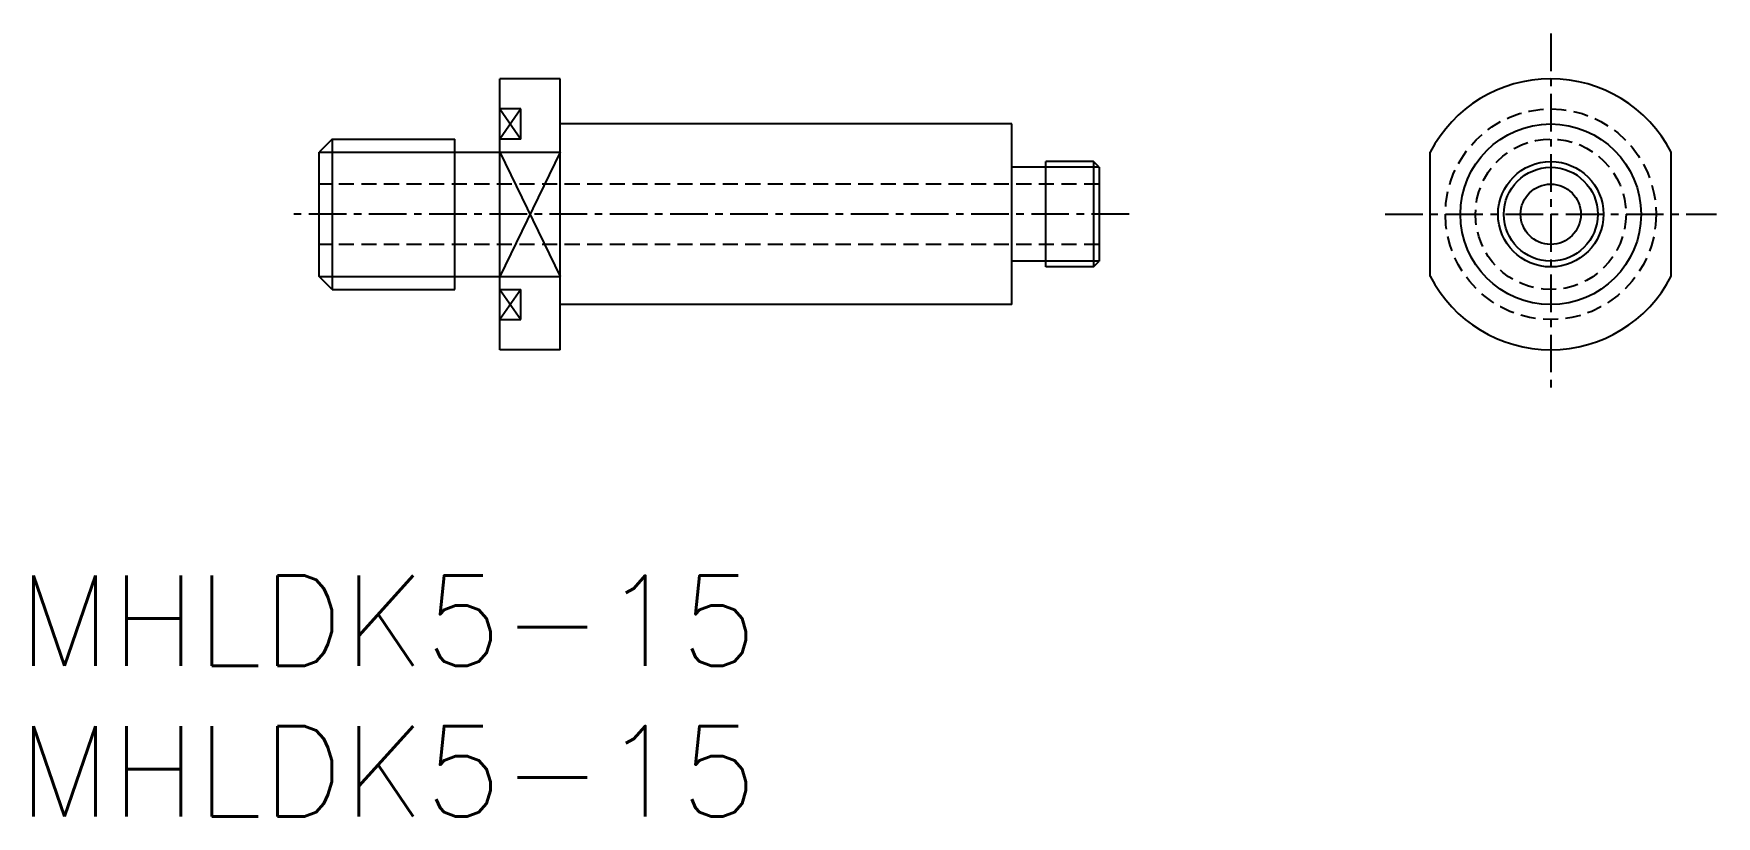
# Model space of a CAD drawing. Extents: x 0.5 to 56.4, y 0 to 26.
import ezdxf

# ---------------------------------------------------------------- set-up
doc = ezdxf.new("R2010")
doc.units = 0
doc.linetypes.add('CENTER', pattern=[2, 1.25, -0.25, 0.25, -0.25])
doc.linetypes.add('DASHED', pattern=[0.75, 0.5, -0.25])
doc.layers.get('0').update_dxf_attribs({"linetype": 'CONTINUOUS'})
doc.layers.add('CENTER', color=1, linetype='CENTER')
doc.styles.get("Standard").update_dxf_attribs({"font": 'txt.shx'})

# ---------------------------------------------------------------- blocks, each defined once
blk = doc.blocks.new('*U9')
at = {"color": 7, "linetype": 'CONTINUOUS'}
blk.add_text('MHLDK5-15', height=3, dxfattribs=at).set_placement((0, 0))
blk = doc.blocks.new('*U10')
at = {"color": 7, "linetype": 'CONTINUOUS'}
blk.add_text('MHLDK5-15', height=3, dxfattribs=at).set_placement((0, 5))

msp = doc.modelspace()

# ---------------------------------------------------------------- linework, layer by layer
at = {"color": 7, "linetype": 'CONTINUOUS'}
for p, q in [((16, 15.5), (16, 24.5)), ((18, 24.5), (16, 24.5)), ((18, 15.5), (18, 24.5)), ((33, 23), (18, 23)), ((33, 17), (33, 23)), ((10.433, 22.5), (10, 22.067)), ((10.433, 22.5), (14.5, 22.5)), ((10.433, 22.5), (10.433, 17.5)), ((14.5, 17.5), (14.5, 22.5)), ((10, 17.933), (10, 22.067)), ((14.5, 22.067), (16, 22.067)), ((16, 22.062), (18, 22.062)), ((46.9, 17.938), (46.9, 22.062)), ((54.9, 17.938), (54.9, 22.062)), ((34, 21.561), (33, 21.561)), ((35.711, 21.75), (34.136, 21.75)), ((34.136, 18.25), (34.136, 21.75)), ((35.9, 21.561), (35.711, 21.75)), ((35.711, 21.75), (35.711, 18.25)), ((35.9, 21.561), (35.9, 18.439)), ((10.433, 17.5), (10, 17.933)), ((14.5, 17.933), (16, 17.933)), ((16, 17.938), (18, 17.938)), ((34, 18.439), (33, 18.439)), ((35.711, 18.25), (34.136, 18.25)), ((35.711, 18.25), (35.9, 18.439)), ((10.433, 17.5), (14.5, 17.5)), ((33, 17), (18, 17)), ((18, 15.5), (16, 15.5))]:
    msp.add_line(p, q, dxfattribs=at)
at = {"color": 3, "linetype": 'CONTINUOUS'}
for p, q in [((16.7, 23.5), (16, 23.5)), ((16.7, 23.5), (16, 22.5)), ((16, 23.5), (16.7, 22.5)), ((16.7, 22.5), (16.7, 23.5)), ((16.7, 22.5), (16, 22.5)), ((10, 22.067), (14.5, 22.067)), ((18, 22.062), (16, 17.938)), ((16, 22.062), (18, 17.938)), ((35.9, 21.561), (34, 21.561)), ((10, 17.933), (14.5, 17.933)), ((35.9, 18.439), (34, 18.439)), ((16, 17.5), (16.7, 17.5)), ((16.7, 17.5), (16, 16.5)), ((16, 17.5), (16.7, 16.5)), ((16.7, 16.5), (16.7, 17.5)), ((16, 16.5), (16.7, 16.5))]:
    msp.add_line(p, q, dxfattribs=at)
at = {"color": 3, "linetype": 'DASHED'}
for p, q in [((35.9, 21), (10, 21)), ((35.9, 19), (10, 19))]:
    msp.add_line(p, q, dxfattribs=at)
for radius in [3.5, 2.5]:
    msp.add_circle((50.9, 20), radius, dxfattribs=at)
at = {"color": 7, "linetype": 'CONTINUOUS'}
for radius in [3, 1.56, 1]:
    msp.add_circle((50.9, 20), radius, dxfattribs=at)
at = {"color": 3, "linetype": 'CONTINUOUS'}
msp.add_circle((50.9, 20), 1.75, dxfattribs=at)
at = {"color": 7, "linetype": 'CONTINUOUS'}
for start, end in [(27.266, 152.734), (207.266, 332.734)]:
    msp.add_arc((50.9, 20), 4.5, start, end, dxfattribs=at)
at = {"layer": 'CENTER', "color": 1, "linetype": 'CENTER'}
for p, q in [((50.9, 26), (50.9, 14)), ((36.9, 20), (9, 20)), ((45.4, 20), (56.4, 20))]:
    msp.add_line(p, q, dxfattribs=at)

# ---------------------------------------------------------------- block references
at = {"color": 7, "linetype": 'CONTINUOUS'}
for name in ['*U10', '*U9']:
    msp.add_blockref(name, (0, 0), dxfattribs=at)

doc.saveas('drawing.dxf')
